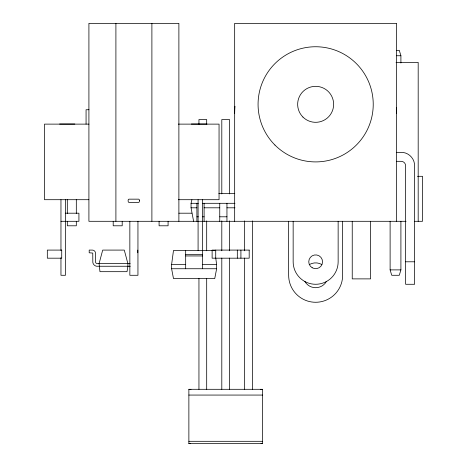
<?xml version="1.0" encoding="UTF-8"?>
<svg xmlns="http://www.w3.org/2000/svg" width="467" height="467" viewBox="0 0 467 467"><rect width="100%" height="100%" fill="white"/><g stroke="black" fill="none" stroke-linecap="round" stroke-linejoin="round"><path stroke-width="0.7" d="M215.772 258.193L216.624 264.52L216.624 268.741L214.738 278.589L173.49 278.589L171.605 268.741L171.605 264.52L173.49 250.452L214.738 250.452M193.612 221.3L191.05 207.803L191.05 203.303L191.914 199.765M400.908 221.3L400.908 269.885L399.291 275.285L391.731 275.285L390.114 269.885L390.114 221.3M260.341 389.682L262.472 389.303L262.472 443.65L188.872 443.65L188.872 389.303L262.472 389.303M188.872 443.65L190.291 443.399M130.275 266.254L96.704 266.254A4.507 4.507 0 0 1 92.828 262.372L92.758 253.067L89.197 252.787L89.197 250.09L92.343 250.09A3.146 3.146 0 0 1 95.496 253.237L95.496 261.789A1.798 1.798 0 0 0 97.294 263.586L129.686 263.586A1.798 1.798 0 0 0 130.153 263.522M396.541 50.343L399.291 50.343L400.908 55.742L400.908 63.004M396.588 55.742L400.908 55.742M396.034 62.397L418.187 62.397L418.187 221.3M88.975 109.727L86.068 109.727L86.068 124.123M59.595 124.035L74.86 124.035M191.336 124.035L206.939 124.035M88.975 124.123L44.493 124.123L44.493 199.701L88.864 199.701M178.318 124.123L219.052 124.123L219.052 199.701L178.318 199.701M396.629 152.324L402.887 152.417A13.514 13.514 0 0 1 414.527 164.051L414.62 284.28L405.625 284.28L405.625 165.82A4.501 4.501 0 0 0 401.124 161.319L396.629 161.319M417.457 176.31L422.507 176.31L422.507 221.3L414.55 221.3M218.836 193.402L234.773 193.402M191.05 203.303L198.335 203.303M202.655 203.303L234.959 203.303M191.05 207.803L196.899 207.803M204.097 207.803L219.753 207.803M226.95 207.803L234.959 207.803M65.246 213.197L78.923 213.197L78.923 221.3L60.961 221.3M178.902 213.197L191.861 213.197M196.899 216.799L198.335 216.799M202.655 216.799L204.097 216.799M219.753 216.799L226.95 216.799M406.08 221.3L88.911 221.3L88.911 23.35L178.884 23.35L178.884 221.3M185.673 254.673L202.555 254.673M185.673 255.951L202.555 255.951M405.625 261.789L414.62 261.789M171.605 264.52L185.673 264.52M202.555 264.52L216.624 264.52M171.605 268.741L216.624 268.741M390.114 269.885L400.908 269.885M188.872 395.064L262.472 395.064M188.872 441.309L262.472 441.309M188.872 389.303L191.003 389.682M261.053 443.399L262.472 443.65M396.629 221.3L396.629 23.35L234.667 23.35L234.667 221.3M370.588 221.3L370.588 278.881L352.235 278.881L352.235 221.3M342.644 221.3L342.644 275.285A26.993 26.993 0 0 1 315.645 302.277A26.993 26.993 0 0 1 288.653 275.285L288.653 221.3M338.143 221.3L338.143 261.789A22.492 22.492 0 0 1 315.645 284.28A22.492 22.492 0 0 1 293.153 261.789L293.153 221.3M252.396 220.897L252.396 389.303M244.655 220.897L244.655 250.785M244.655 258.076L244.655 389.303M240.914 250.09L240.914 258.187M237.318 250.09L237.318 258.187M229.542 193.922L229.542 119.558L221.802 119.558L221.802 193.922M229.542 220.897L229.542 250.785M229.542 258.076L229.542 389.303M226.95 203.303L226.95 221.3M221.802 220.897L221.802 250.785M221.802 258.076L221.802 389.303M219.753 203.303L219.753 221.3M215.719 250.09L215.719 258.187M206.688 124.66L206.688 119.558L198.948 119.558L198.948 124.66M206.688 220.897L206.688 250.785M206.688 278.49L206.688 389.303M204.097 203.303L204.097 221.3M202.585 199.701L202.555 268.741M198.948 278.49L198.948 389.303M198.084 199.701L198.084 250.481M196.899 203.303L196.899 221.3M185.673 250.452L185.673 268.741M168.085 221.416L168.085 225.794L159.089 225.794L159.089 221.416M151.892 23.35L151.892 221.3M137.946 221.3L137.946 275.285L129.849 275.285L129.849 221.3M137.783 250.09L137.783 252.787M122.202 221.416L122.202 225.794L113.201 225.794L113.201 221.416M115.904 23.35L115.904 221.3M76.314 199.532L76.314 213.437M76.314 221.416L76.314 225.794L67.312 225.794L67.312 221.416M67.312 199.532L67.312 213.437M65.462 199.701L65.462 275.285L60.961 275.285L60.961 257.772M60.961 199.701L60.961 250.481M234.667 113.323A80.978 80.978 0 0 1 234.977 106.266M396.43 107.679A80.978 80.978 0 0 1 396.629 113.323M326.404 281.49A12.416 12.416 0 0 1 304.893 281.49M309.44 264.532A12.416 12.416 0 0 1 321.856 264.532M127.888 266.283L127.024 271.683L99.956 271.683L99.092 263.586L102.693 250.09L124.286 250.09L127.888 263.586L127.888 266.283M139.458 200.752L139.248 202.018L138.641 202.369L128.933 202.369L128.302 202.007L128.098 200.752L128.302 199.508L128.933 199.158L138.641 199.158L139.236 199.497L139.458 200.752M61.72 250.09L47.319 250.09L47.319 258.187L61.72 258.187L61.72 250.09M249.191 250.09L212.123 250.09L212.123 258.187L249.191 258.187L249.191 250.09M274.929 145.044A57.587 57.587 0 0 0 371.271 119.231A57.587 57.587 0 0 0 300.742 48.708A57.587 57.587 0 0 0 274.929 145.044M302.925 117.054A17.997 17.997 0 0 0 333.029 108.986A17.997 17.997 0 0 0 310.993 86.944A17.997 17.997 0 0 0 302.925 117.054M312.201 267.754A6.894 6.894 0 0 0 322.539 261.789A6.894 6.894 0 0 0 312.201 255.817A6.894 6.894 0 0 0 312.201 267.754"/></g></svg>
